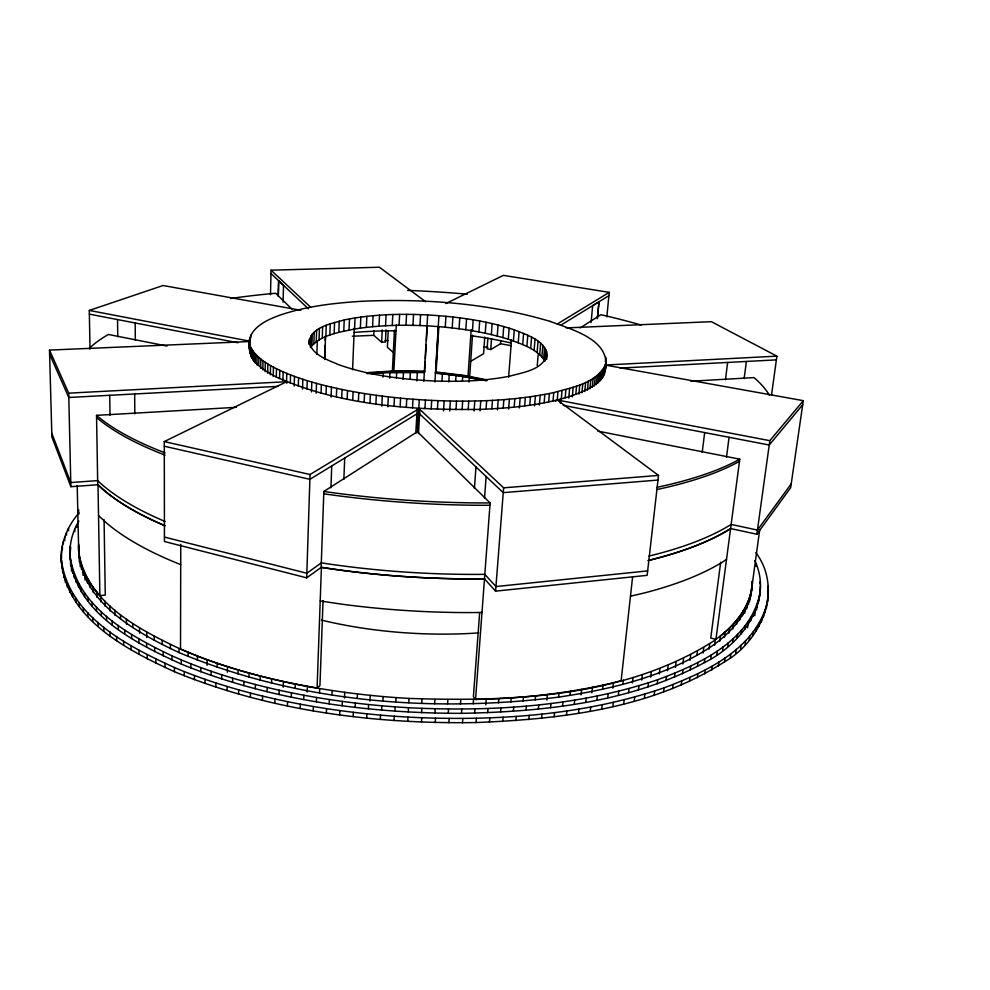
<?xml version="1.0" encoding="UTF-8"?>
<svg xmlns="http://www.w3.org/2000/svg" width="990" height="990" viewBox="0 0 990 990"><rect width="100%" height="100%" fill="white"/><g stroke="black" fill="none" stroke-linecap="round" stroke-linejoin="round"><path stroke-width="1.49" d="M172.037 660.033L172.037 655.887C129.591 635.53 76.799 607.316 70.03 555.526C74.448 612.971 134.999 642.968 181.269 664.055C269.775 700.239 366.325 713.307 461.476 713.345C544.215 711.686 630.395 702.665 704.323 662.657C740.582 644.861 774.155 602.044 754.85 560.625M174.426 671.703L174.426 667.532C127.809 646.173 68.508 616.523 61.355 559.647C65.241 618.626 127.029 649.96 174.426 671.703C269.54 710.907 373.725 724.16 476.054 722.552C561.206 719.062 651.309 708.927 724.569 661.79C761.421 640.839 783.424 589.384 755.828 552.606M751.955 583.976L752.363 581.056C752.561 612.327 728.343 636.632 703.246 651.668C659.402 677.878 608.677 689.646 558.657 697.109C431.393 712.973 298.126 702.318 179.054 652.583L179.066 648.45C137.598 628.737 86.031 601.734 78.705 551.418M180.762 544.327L180.514 649.044L197.839 656.234A337.38 134.776 3.3 0 0 311.776 687.171L317.085 688.025L319.943 685.575L323.037 600.695M181.269 664.055L181.281 659.897L172.037 655.887M184.251 675.762L184.264 671.579L174.426 667.532M188.051 656.457L188.075 652.311L179.066 648.45M190.847 667.965L190.872 663.795L181.281 659.897M194.436 679.697L194.461 675.502L184.264 671.579M197.406 660.231L197.431 656.073L188.075 652.311M200.797 671.765L200.822 667.582L190.872 663.795M204.98 683.508L205.017 679.301L194.461 675.502M207.071 665.28L207.12 659.724L197.431 656.073M211.068 675.428L211.105 671.245L200.822 667.582M215.87 687.171L215.919 682.964L205.017 679.301M217.095 667.433L217.144 663.251L207.12 659.724M221.673 678.979L221.723 674.772L211.105 671.245M227.069 690.711L227.131 686.478L215.919 682.964M227.403 672.235L227.49 666.654L217.144 663.251M232.588 682.382L232.65 678.162L221.723 674.772M238.058 674.116L238.12 669.921L227.49 666.654M238.59 694.089L238.664 689.844L227.131 686.478M249.393 348.69C245.594 329.088 266.681 319.634 281.655 314.585C307.395 306.058 334.583 303.014 361.536 301.306C424.834 298.386 489.184 303.287 550.131 321.391M249.492 350.287L249.839 338.209M243.8 685.637L243.874 681.405L232.65 678.162M249.765 353.381L249.591 339.756M250.26 353.517L249.913 344.471M250.804 338.097L250.854 335.177M250.878 356.635L250.396 346.079M251.72 358.281L251.881 349.309L251.039 347.688M252.747 359.939L252.908 350.93L251.881 349.309M253.96 361.598L254.121 352.564L252.908 350.93M248.96 677.259L249.047 673.052L238.12 669.921M255.346 363.256L255.519 354.197L254.121 352.564M250.396 697.307L250.482 693.062L238.664 689.844M256.93 364.914L257.115 355.831L255.519 354.197M258.737 365.062L258.885 357.464L257.115 355.831M260.667 368.243L260.853 359.098L258.885 357.464M255.296 688.743L255.383 684.498L243.874 681.405M262.808 369.889L262.994 360.731L260.853 359.098M265.134 371.547L265.332 362.352L262.994 360.731M260.147 680.254L260.234 676.034L249.047 673.052M267.647 373.18L267.857 363.974L265.332 362.352M270.505 294.698L271.05 270.183L379.393 267.238L425.638 301.727M262.486 700.363L262.573 696.106L250.482 693.062M270.344 374.814L270.555 365.582L267.857 363.974M273.228 376.435L273.438 367.179L270.555 365.582M267.053 691.688L267.151 687.444L255.383 684.498M605.373 366.634C605.397 383.6 585.56 390.468 572.43 395.542C542.706 405.269 511.236 408.115 480.15 409.39C411.37 410.231 339.879 405.405 276.309 377.017L276.507 368.75L273.438 367.179M278.264 296.109L278.635 280.714L283.511 285.318L283.078 302.197M278.289 295.923L278.66 280.714M271.582 683.088L271.693 678.855L260.234 676.034M279.551 378.601L279.762 370.322L276.507 368.75M282.967 380.16L283.177 371.869L279.762 370.322M274.824 703.246L274.935 698.977L262.573 696.106M286.518 383.093L286.778 373.391L283.177 371.869M279.056 694.46L279.18 690.216L267.151 687.444M290.317 383.241L290.54 374.901L286.778 373.403M283.214 687.184L283.375 681.528L271.693 678.855M294.203 386.137L294.476 376.386L290.54 374.901M287.397 705.944L287.521 701.675L274.935 698.977M298.324 386.211L298.572 377.846L294.476 376.386M291.295 697.071L291.419 692.814L279.18 690.216M302.532 389.058L302.829 379.281L298.572 377.846M295.156 688.285L295.28 684.041L283.375 681.528M306.974 389.082L307.234 380.68L302.829 379.281M309.004 344.223C309.35 327.022 331.254 323.767 344.223 319.98C371.596 314.226 399.799 313.62 427.655 314.931C456.935 316.676 486.362 320.537 514.28 329.818C527.138 335.152 549.611 341.414 546.666 359.42M309.226 343.579L309.363 339.211M310.786 335.969L310.415 347.552C320.983 334.632 339.224 332.343 354.581 329.026C378.502 325.166 402.856 324.646 427.024 325.846C454.472 327.43 481.982 331.093 508.303 339.236C521.482 344.05 537.013 348.554 544.908 361.103L545.886 349.569M300.193 708.469L300.329 704.187L287.521 701.675M311.912 345.547L312.283 334.014M311.479 391.867L311.8 382.041L307.234 380.68M313.855 343.617L314.226 332.133M250.198 341.513L49.5 350.089L68.694 393.154L286.543 381.719L164.278 441.589L164.439 541.518L306.69 577.838L310.043 474.507L419.265 408.524M303.744 699.497L303.881 695.24L291.419 692.814M316.243 341.748L316.614 330.301M767.745 591.191L767.745 598.863L768.277 595.2M316.862 354.371L317.307 340.671M316.181 393.216L316.503 383.378L311.8 382.041M307.197 692.035L307.383 686.379L295.28 684.041M319.04 339.954L319.423 328.556M322.257 338.246L322.641 326.898M321.069 393.129L321.354 384.677L316.503 383.378M324.584 358.912L325.054 345.275M325.215 340.733L325.376 336.179M324.745 359.543L325.549 336.65M325.858 336.637L326.255 325.326M313.187 710.795L313.347 706.514L300.329 704.187M326.044 394.404L326.341 385.939L321.354 384.677M316.367 701.749L316.528 697.48L303.881 695.24M306.69 577.838L321.131 567.394L323.854 491.461L417.372 431.702L490.112 502.945L475.546 699.472L496.299 698.767A337.38 134.776 3.3 0 0 614.555 682.395L621.151 680.613L632.598 576.972M317.085 688.025L321.416 567.32L342.367 570.364A345.72 116.696 3.3 0 0 479.086 578.903L484.605 578.791M329.831 335.103L330.227 323.841M319.522 692.79L319.671 688.533L307.383 686.379M331.093 397.052L331.452 387.164L326.341 385.939M334.15 333.68L334.571 322.455M330.932 487.785L331.749 465.894M336.377 396.829L336.699 388.34L331.452 387.164M338.815 332.355L339.236 321.156M326.354 712.936L326.527 708.642L313.347 706.514M329.175 703.816L329.336 699.534L316.528 697.48M343.778 331.13L344.223 319.98M341.723 397.98L342.057 389.478L336.699 388.34M331.959 694.782L332.12 690.513L319.671 688.533M349.049 330.029L349.495 318.904M343.852 479.445L344.718 457.912M347.181 399.081L347.527 390.58L342.057 389.478M352.576 369.753L354.296 327.987M354.581 329.026L355.039 317.926M339.681 714.867L339.855 710.573L326.527 708.642M352.737 400.146L353.096 391.619L347.527 390.58M342.119 705.684L342.293 701.403L329.336 699.534M344.471 698L344.718 692.319L332.12 690.513M360.372 328.136L360.843 317.072M358.405 401.148L358.764 392.622L353.096 391.619M366.374 327.368L366.869 316.33M364.147 402.113L364.53 393.575L358.764 392.622M353.121 716.599L353.319 712.305L339.855 710.573M355.187 707.355L355.385 703.073L342.293 701.403M372.599 326.712L373.094 315.699M369.988 403.017L370.371 394.466L364.53 393.575M357.229 698.198L357.427 693.928L344.718 692.319M386.013 329.769L385.419 342.07L381.657 342.243L373.787 335.325L373.997 330.771M78.693 544.154C76.923 600.212 135.184 631.954 179.054 652.583M378.997 326.18L379.517 315.191M375.891 403.871L376.299 395.319L370.371 394.466M381.657 342.243L382.239 329.918M383.081 377.091L383.291 372.698L424.339 372.512L424.549 371.238L395.74 370.792L368.441 372.549M385.555 325.772L386.088 314.795M366.684 718.121L366.894 713.827L353.319 712.305M381.806 406.098L382.289 396.111L376.299 395.319M368.354 708.828L368.565 704.534L355.385 703.073M369.951 701.044L370.235 695.351L357.427 693.928M388.229 330.598L387.412 347.304L393.216 352.403M387.832 406.841L388.34 396.854L382.289 396.111M389.627 378.18L389.924 372.339M392.263 325.487L392.807 314.523M392.312 372.475L394.453 330.066M393.785 372.228L396.297 324.906M393.995 406.098L394.441 397.535L388.34 396.854M396.371 377.945L396.668 372.116M399.069 325.314L399.638 314.375M380.321 719.433L380.544 715.139L366.894 713.827M381.608 710.09L381.831 705.808L368.565 704.534M382.895 700.846L383.118 696.576L370.235 695.351M400.133 406.729L400.579 398.166L394.441 397.535M403.116 379.306L403.499 372.017M405.987 325.264L406.556 314.337M406.308 407.298L406.766 398.735L400.579 398.166M410.009 379.331L410.404 372.054M412.954 325.339L413.548 314.412M394.02 720.534L394.255 716.228L380.544 715.139M394.923 711.154L395.159 706.872L381.831 705.808M395.814 701.873L396.05 697.604L383.118 696.576M412.508 407.818L412.979 399.242L406.766 398.735M416.864 380.952L417.359 372.215M419.983 325.537L420.589 314.61M751.608 589.038L751.781 586.154M415.788 433.434L417.149 409.291M417.26 420.094L417.433 417.05M417.26 427.767L417.867 417.087M417.446 432.37L419.302 399.688M417.879 432.395L418.238 426.294M418.671 418.671L419.451 412.595M419.104 418.696L419.277 415.639M418.485 433.608L419.859 409.464L418.82 408.276M423.831 381.249L427.655 314.931M424.599 372.166L425.217 361.585M425.391 358.553L426.17 344.941M426.43 340.399L427.222 326.787M550.143 321.391C571.836 329.67 612.451 339.805 605.15 370.879M70.129 559.251C68.904 545.973 71.936 532.434 78.878 521.037M70.698 547.297L70.03 554.722L69.944 551.022M424.957 408.66L425.453 400.084C468.27 402.299 511.669 401.507 553.757 392.597C572.232 387.251 597.527 383.415 605.88 363.528M407.744 721.413L407.991 717.119C494.022 721.363 582.071 715.857 664.08 687.84C705.053 672.346 753.65 650.183 766.879 604.407L766.347 608.107M408.264 712.008L408.511 707.726C492.191 711.872 577.776 706.613 657.669 679.734C698.705 664.401 749.034 641.953 759.652 594.743L758.773 600.88M408.771 702.702L409.019 698.433C512.61 701.724 625.433 697.777 715.263 639.998L714.57 645.232M431.182 408.981L431.702 400.418M434.919 381.992L438.917 315.674M435.662 372.908L438.483 326.019M436.083 372.215L438.83 326.799M437.407 409.254L437.939 400.678M421.728 703.333L421.988 699.064M441.924 381.175L442.369 373.898L435.452 373.267L435.637 371.98L464.013 375.371L486.523 379.826M445.265 327.207L445.933 316.293M421.604 712.664L421.876 708.37M421.48 722.081L421.752 717.775M443.532 410.887L444.164 400.888M448.779 381.93L449.237 374.653L442.369 373.898M452.207 327.938L452.9 317.023M449.72 411.023L450.363 401.037M434.684 703.766L434.957 699.497M455.647 381.373L456.031 375.544L449.237 374.653M459.063 328.791L459.781 317.852M434.944 713.097L435.216 708.815M435.204 722.527L435.489 718.233M455.982 409.687L456.539 401.123M462.417 380.915L462.701 376.546L456.031 375.544M465.82 329.744L466.55 318.792M462.095 409.699L462.677 401.148M467.948 377.202L471.166 329.781M468.963 382.041L469.26 377.66L462.701 376.546M472.453 330.808L473.195 319.844M469.706 376.138L472.49 335.251M447.591 703.989L447.888 699.732M468.171 409.65L468.753 401.111M448.235 713.32L448.532 709.05M448.891 722.75L449.188 718.455M478.925 331.972L479.692 320.995M474.099 410.974L474.792 401.012M61.442 563.372C59.648 544.97 66.936 526.717 78.928 512.968M484.766 337.021L483.59 353.715L470.337 361.499M485.236 333.234L486.016 322.245M474.445 488.441L475.98 466.909M480.051 410.8L480.756 400.851M460.449 704.014L460.746 699.757M487.872 338.073L487.092 348.851L490.755 349.507L500.544 343.753L511.137 345.659M461.476 713.345L461.786 709.063M462.516 722.762L462.825 718.468M491.349 334.608L492.141 323.582M486.041 409.155L486.659 400.628M490.755 349.507L491.535 338.729M484.518 498.378L486.139 476.475M491.844 408.858L492.476 400.344M497.24 336.055L498.057 325.017M479.643 612.884L473.406 696.675L475.546 699.472M473.22 703.841L473.542 699.584M500.544 343.753L500.767 340.721M474.631 713.146L474.953 708.877M497.463 409.922L498.218 400.01M502.895 337.602L503.724 326.539M476.054 722.552L476.376 718.27M508.303 339.236L509.145 328.148M503.205 408.103L503.848 399.614M511.298 340.028L511.075 342.998A168.746 49.772 3.3 0 0 470.77 335.672M508.625 377.14L511.459 340.374M513.414 340.944L514.28 329.818M485.793 704.88L486.226 699.212M508.625 409.043L509.392 399.156M557.964 391.632L557.221 399.948L658.511 475.423L647.151 575.339L495.582 591.141L503.625 487.822L419.859 409.464M487.674 712.751L488.008 708.481M518.228 342.738L519.107 331.576M514.169 407.1L514.837 398.636M489.481 722.118L489.815 717.849M522.72 344.582L523.611 333.395M519.366 407.93L520.158 398.067M526.878 346.5L527.781 335.276M498.453 702.888L498.787 698.643M524.675 405.875L525.356 397.448M500.594 712.132L500.94 707.875M530.677 348.48L531.593 337.206M502.772 721.475L503.118 717.205M529.737 405.182L530.442 396.767M534.08 350.497L535.021 339.186M537.1 352.564L538.053 341.216M537.248 365.533L538.127 354.927M534.563 405.838L535.38 396.037M539.711 354.668L540.664 343.27M510.852 702.108L511.211 697.876M541.889 356.796L542.854 345.349M513.365 711.327L513.723 707.07M539.364 405.034L540.193 395.245M543.634 358.949L544.599 347.453M546.096 358.925L546.715 351.685M515.914 720.621L516.273 716.364M544.141 402.782L544.859 394.416M548.658 401.891L549.388 393.537M523.104 701.143L523.462 696.91M525.962 710.3L526.346 706.068M553.026 400.938L553.757 392.597M528.87 719.557L529.242 715.3M560.389 403.413L560.637 400.641L557.221 399.948A7.648 2.908 -27.7 0 1 556.566 400.517M561.281 398.896L562.023 390.604M535.157 699.98L535.54 695.76M565.166 397.819L565.909 389.54M538.374 709.087L538.758 704.855M568.755 398.067L569.634 388.439M541.629 718.282L542.013 714.038M572.307 396.903L573.185 387.288M546.888 700.041L547.408 694.423M575.858 393.81L576.564 386.112M578.915 394.107L579.769 384.9M550.576 707.677L550.972 703.457M581.934 392.832L582.801 383.637M591.08 322.542L592.676 305.65L599.024 301.777L597.564 316.986M584.781 391.52L585.647 382.363M554.165 716.797L554.561 712.565M587.441 390.184L588.308 381.039M558.657 697.096L559.053 692.901M589.916 388.81L590.795 379.702M597.341 318.718L598.962 301.777M592.218 387.412L593.097 378.329M562.543 706.068L562.939 701.861M594.334 385.989L595.213 376.93M596.252 384.553L597.131 375.507M597.997 383.081L598.876 374.071M566.466 715.126L566.874 710.907M599.556 381.596L600.435 372.611M606.833 316.899L609.234 292.359L503.39 275.356L445.908 303.534M570.054 695.388L570.463 691.193M600.918 380.086L601.796 371.126M602.106 378.564L602.984 369.629M603.108 377.029L603.987 368.119M603.925 375.482L604.791 366.597M605.385 361.647L605.831 357.291M604.556 373.911L606.152 358.85M605.422 369.307L606.239 360.422M574.25 704.286L574.67 700.079M578.507 713.258L578.927 709.038M581.056 694.893L581.613 689.325M585.709 702.306L586.13 698.111M591.921 692.827L592.49 687.27M590.263 711.191L590.696 706.996M596.883 700.153L597.317 695.97M751.843 586.253L751.435 590.238A337.38 134.776 3.3 0 1 723.133 633.798L715.943 639.33L710.746 638.055L720.683 562.233M602.65 689.201L603.083 685.055M601.734 708.939L602.18 704.756M607.749 697.826L608.194 693.668M612.785 688.199L613.379 682.679M612.897 706.526L613.355 702.343M618.317 695.339L618.762 691.181M622.908 684.276L623.366 680.142M623.737 703.927L624.195 699.769M767.621 600.014L767.238 603.479L767.77 599.804M628.551 692.678L629.009 688.545M632.4 682.952L633.018 677.469M634.231 701.155L634.701 697.01M638.439 689.882L638.921 685.761M641.706 680.105L642.337 674.648M644.379 698.235L644.861 694.101M647.992 686.924L648.475 682.815M650.665 677.123L651.309 671.69M654.167 695.166L654.662 691.045M657.187 683.83L657.669 679.734M659.278 674.017L659.922 668.596M663.585 691.936L664.08 687.84M665.998 680.588L666.493 676.516M667.52 670.774L668.176 665.391M672.618 688.582L673.113 684.498M675.39 667.433L676.059 662.05M674.45 677.234L674.945 673.175M702.207 452.43L704.657 432.581M682.89 663.968L683.558 658.622M682.506 673.757L683.013 669.71M681.256 685.08L681.764 681.021M725.46 379.69L727.638 362.439M690.005 660.404L690.673 655.071M690.179 670.156L690.686 666.146M689.498 681.466L690.018 677.42M696.898 655.405L697.418 651.432M697.443 666.456L697.962 662.459M697.344 677.742L697.863 673.707M726.499 457.232L729.073 437.283M703.073 652.979L703.754 647.707M704.323 662.657L704.843 658.672M704.769 673.893L705.288 669.884M744.146 378.625L746.386 361.449M709.013 649.143L709.706 643.896M710.795 658.771L711.315 654.811M711.785 669.945L712.317 665.961M715.943 639.33L739.777 459.162L597.861 431.133M716.859 654.798L717.379 650.851M719.73 641.248L720.423 636.038C735.075 624.257 748.106 608.664 751.534 589.693M718.381 665.911L718.913 661.951M722.514 650.739L723.047 646.816M724.494 637.189L725.187 632.016M724.569 661.79L725.101 657.843M728.863 633.093L729.556 627.945M727.761 646.619L728.293 642.708M732.835 628.935L733.528 623.811M730.323 657.583L730.855 653.66M732.612 642.423L733.132 638.538M736.486 624.22L737.117 619.641M737.043 638.179L737.575 634.305M739.691 619.988L740.31 615.421M735.669 653.313L736.201 649.403M771.557 394.849L776.878 356.153L711.352 321.676L566.255 327.9M742.5 615.718L743.119 611.177M741.077 633.872L741.609 630.036M744.69 613.181L745.557 606.919M740.582 648.97L741.126 645.084M648.5 560.427A345.733 116.709 3.3 0 0 730.595 528.561L756.867 534.229L769.836 440.674L803.286 400.665L605.063 365.038L776.878 356.153M746.732 608.862L747.599 602.625M744.703 629.541L745.235 625.705M748.415 604.531L749.282 598.319M749.554 601.413L750.593 594.012M750.507 597.057L759.689 529.922M745.086 644.577L745.619 640.703M755.877 566.218L756.212 563.855M747.574 627.685L748.465 621.349M750.754 620.742L751.286 616.956M749.17 640.122L749.702 636.273M753.192 616.312L753.724 612.55M754.726 615.594L755.778 608.107M759.887 583.815L760.233 581.402M752.833 635.63L753.378 631.806M756.57 609.865L757.437 603.665M760.394 585.832L759.677 593.951L760.196 590.288M758.204 602.91L758.724 599.21M756.088 631.1L756.632 627.289M758.934 626.534L759.479 622.747M761.384 621.955L761.916 618.193M763.426 617.352L763.958 613.602M767.683 589.656L768.191 586.043M765.084 612.736L765.616 609.011M767.894 594.26L768.413 590.622M803.286 400.665L790.663 487.699L756.867 534.229M249.703 346.03C247.822 361.647 264.738 370.668 276.309 377.017M547.037 355.051C542.334 370.111 522.906 372.364 509.825 376.138C483.244 381.397 455.945 382.004 428.942 380.742C398.376 378.91 367.575 374.925 338.592 364.654C327.591 359.729 311.417 354.977 309.103 341.29M791.233 483.825L757.449 530.071L731.14 524.428A346.042 116.016 3.3 0 1 648.995 556.071M802.704 404.687L769.242 445.017L563.273 405.368M726.524 559.325L723.059 561.701A343.406 121.82 3.3 0 1 644.255 592.985L630.469 596.203M730.595 528.511L727.118 530.788A345.72 116.696 3.3 0 1 647.93 560.587M580.128 327.938L600.856 314.721A350.943 104.903 3.3 0 1 641.186 325.042M419.018 412.582L309.882 479.321L164.291 446.23M560.662 325.302L608.912 295.676M557.234 324.027L609.234 292.359M90.016 349.099L89.298 310.439L163.065 285.516L300.824 310.291M366.585 373.279L396.05 371.238L424.475 371.658M367.29 373.7L396.359 371.671L424.401 372.091M647.658 570.896L495.94 586.55L484.791 574.349A346.042 116.016 3.3 0 1 321.292 562.865L306.838 573.247L164.427 537.075M371.72 373.7L383.291 372.698M78.581 545.775A337.38 134.776 3.3 0 0 99.087 594.78L99.891 595.609L105.262 595.089L104.074 519.713M503.625 487.822L658.511 475.423M657.991 480.063L503.254 492.636L418.127 412.521M49.5 350.089L51.901 437.11L70.884 486.696L97.725 484.754A345.733 116.709 3.3 0 0 165.157 525.851A345.72 116.696 3.3 0 1 106.475 492.24L97.998 484.741L99.891 595.609M97.725 484.754L96.537 415.354L236.338 407.323M690.871 381.224L754.046 377.586A350.943 104.903 3.3 0 1 769.453 395.22M278.289 386.335L68.793 397.485L49.611 354.123M620.148 368.094L776.37 359.877M352.378 336.241L373.787 335.325M482.081 612.402L476.611 612.538A343.406 121.82 3.3 0 1 340.981 604.061L320.216 600.942M425.453 400.084L412.979 399.242M396.05 697.604L409.019 698.433M395.159 706.872L408.511 707.726M394.255 716.228L407.991 717.119M435.575 372.401L463.58 375.767L487.031 380.457M435.513 372.834L463.147 376.15L486.276 380.791M89.298 310.439L248.527 340.931M560.637 400.641L769.836 440.674M89.372 314.152L237.885 342.75M469.26 377.66L481.895 380.259M166.976 346.042L108.343 334.459A350.943 104.903 3.3 0 0 89.1 348.529M164.278 441.589L310.043 474.507M180.712 564.585L179.042 563.954A343.406 121.82 3.3 0 1 106.945 523.364L98.517 515.555M271.05 270.183L310.563 307.16M270.975 273.488L308.385 308.793M291.864 309.066L275.715 293.275A350.943 104.903 3.3 0 0 230.522 298.522M495.582 591.141L484.444 578.865A345.733 116.709 3.3 0 1 321.131 567.394M51.789 433.224L70.785 482.538L97.651 480.608A346.042 116.016 3.3 0 0 165.144 521.507M65.315 578.63L65.402 582.442M63.36 541.394L63.422 543.819M63.731 573.829L63.83 577.615M62.333 545.874L62.419 549.537M62.556 569.064L62.655 572.826M61.64 550.403L61.405 558.707L61.318 554.994M61.764 564.337L61.863 568.074M72.456 593.171L72.555 597.044M71.33 564.659L71.478 570.945M70.203 546.567L70.29 550.254M70.5 560.08L70.649 566.317M68.496 528.351L68.558 530.739M69.671 588.308L69.758 592.156M66.454 532.632L66.516 535.033M67.283 583.457L67.382 587.293M64.746 536.976L64.833 540.602M77.195 485.508L78.804 555.885M79.287 602.922L79.373 606.833M78.495 583.32L78.581 587.169M76.626 525.133L76.688 527.521M76.119 578.618L76.205 582.454M74.683 529.291L74.745 531.692M75.661 598.047L75.747 601.945M74.126 573.94L74.213 577.752M68.694 393.154L70.884 486.696M72.53 569.287L72.629 573.074M84.917 573.792L85.053 580.165M84.447 592.75L84.534 596.636M82.925 569.262L83.061 575.351M83.333 607.798L83.42 611.733M81.316 564.758L81.415 569.3M81.267 588.023L81.353 591.896M80.079 560.266L80.215 566.552M78.618 509.763L78.717 514.392M79.212 555.823L79.349 562.072M93.209 587.466L93.308 592.651M92.714 617.513L92.788 621.485M92.045 602.18L92.12 606.115M90.053 582.9L90.14 587.54M88.036 597.465L88.122 601.375M87.293 578.346L87.38 582.949M87.813 612.662L87.887 616.609M100.708 596.599L100.794 601.821M98.035 622.326L98.109 626.324M96.76 592.032L96.847 597.242M96.451 606.895L96.525 610.842M106.524 616.238L106.586 620.223M105.051 601.14L105.138 606.4M103.802 627.115L103.863 631.137M101.277 611.572L101.351 615.545M109.729 395.307L110.001 415.243M112.179 620.866L112.229 624.876M109.803 605.67L109.878 610.954M109.977 631.868L110.038 635.902M117.538 319.572L117.748 336.736M120.508 614.654L120.557 618.651M118.243 625.457L118.293 629.492M116.585 636.582L116.647 640.629M114.951 610.187L115.026 615.483M126.46 619.084L126.522 624.442M124.728 630.011L124.777 634.058M123.626 641.235L123.663 645.294M132.809 623.477L132.846 627.511M131.62 634.503L131.658 638.562M131.076 645.814L131.113 649.898M139.565 627.821L139.602 633.216M138.909 638.934L138.947 643.005M138.934 650.331L138.971 654.44M135.184 322.975L135.321 340.214M134.665 393.983L134.826 413.82M147.213 654.774L147.238 658.895M146.706 632.09L146.73 637.51M146.607 643.29L146.631 647.386M155.9 659.13L155.913 663.263M154.7 647.584L154.712 651.692M154.23 636.298L154.242 640.382M163.177 651.779L163.189 655.9M162.137 640.431L162.137 644.527M164.971 663.387L164.971 667.532M170.416 644.49L170.416 648.599M478.727 632.907A216.513 85.462 3.3 0 1 321.49 620.111M385.061 340.523A340.981 114.246 3.3 0 1 387.944 340.572M483.627 346.871A340.981 114.246 3.3 0 1 487.909 347.366M739.493 461.303A350.782 105.274 3.3 0 1 656.543 489.617M489.963 505.284A350.782 105.274 3.3 0 1 323.767 493.8M165.058 455.128A350.782 105.274 3.3 0 1 96.575 417.483M739.777 459.162A350.943 104.903 3.3 0 1 656.803 487.365M490.112 502.945A350.943 104.903 3.3 0 1 323.854 491.461M165.058 452.875A350.943 104.903 3.3 0 1 96.537 415.354M407.632 290.392A350.943 104.903 3.3 0 1 467.243 294.191M354.111 332.442A168.869 49.847 3.3 0 1 396 330.796M287.385 382.697A7.623 3.119 34.1 0 1 286.555 381.719A7.623 1.77 -0.6 0 0 286.271 381.806M555.836 401.086A7.648 2.908 -27.7 0 1 555.452 401.371M557.209 399.948A7.648 1.732 9.1 0 1 558.249 400.492"/></g></svg>
